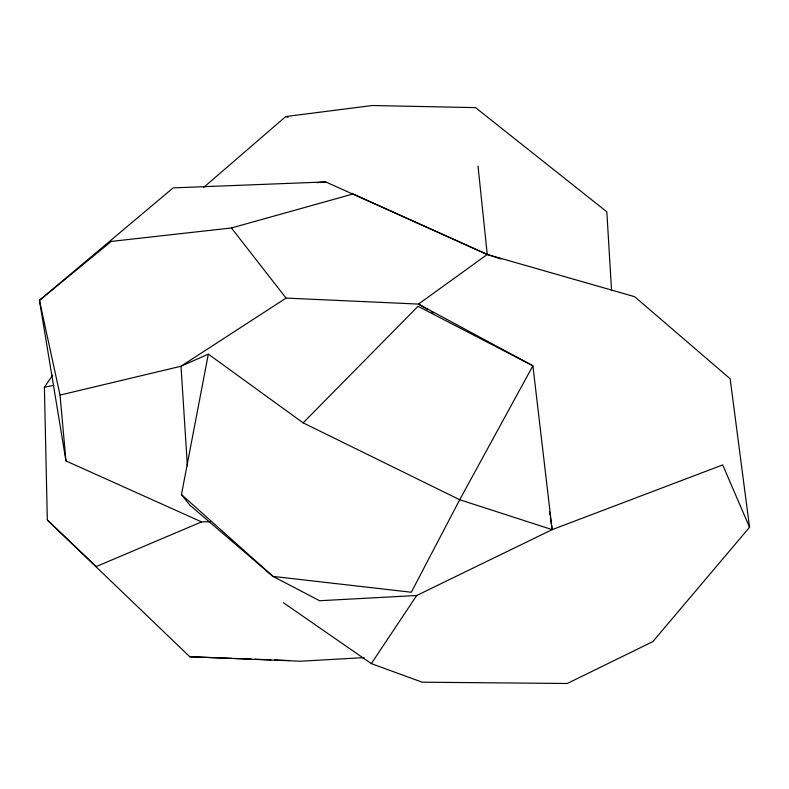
<?xml version="1.0" encoding="UTF-8"?>
<svg xmlns="http://www.w3.org/2000/svg" width="789" height="789" viewBox="0 0 789 789"><rect width="100%" height="100%" fill="white"/><g stroke="black" fill="none" stroke-linecap="round" stroke-linejoin="round"><path stroke-width="1.18" d="M210.061 521.716L201.56 521.894L65.951 460.924L60.033 395.092L181.006 366.234L286.052 298.084L418.486 304.081L532.9 365.771L552.152 529.636L416.71 595.498L319.614 600.735L272.964 576.394L189.893 505.187L181.46 494.545L208.326 354.143L303.134 422.855L459.711 499.733L552.152 529.636L722.694 464.918L749.55 527.269L652.838 641.615L567.232 683.491L422.214 682.199L371.313 663.608L283.448 602.737M371.313 663.608L416.71 595.498M364.143 657.612L300.55 661.212L189.784 656.744L47.33 520.05L44.391 387.251L52.715 375.11M303.134 422.855L418.032 306.31L532.9 365.771L459.711 499.733L411.316 592.243L272.964 576.394L181.46 494.545M203.454 187.614L285.726 116.565L372.26 105.509L475.52 107.629L606.84 211.827L611.544 290.48M208.326 354.143L181.006 366.234L187.378 465.835M201.56 521.894L96.258 566.561L47.33 520.05M65.951 460.924L39.45 300.343L111.279 241.414L231.414 227.972L353.176 193.946L487.247 254.472L501.222 259.058M44.391 387.251L53.968 385.288M317.188 182.634L325.709 181.934L487.247 254.472L634.622 296.674L730.15 378.769L749.55 527.269M325.709 181.934L173.156 187.881L39.45 300.343L60.033 395.092M189.784 656.744L231.621 658.342M234.077 658.43L251.306 659.091M254.995 659.229L270.992 659.841M274.68 659.979L289.445 660.541M285.726 116.565L288.074 117.265M428.013 309.742L418.486 304.081L487.247 254.472L478.016 166.094M431.188 311.625L433.299 312.888M231.414 227.972L286.052 298.084M549.469 511.44L550.012 515.079M550.367 517.505L552.152 529.636"/></g></svg>
